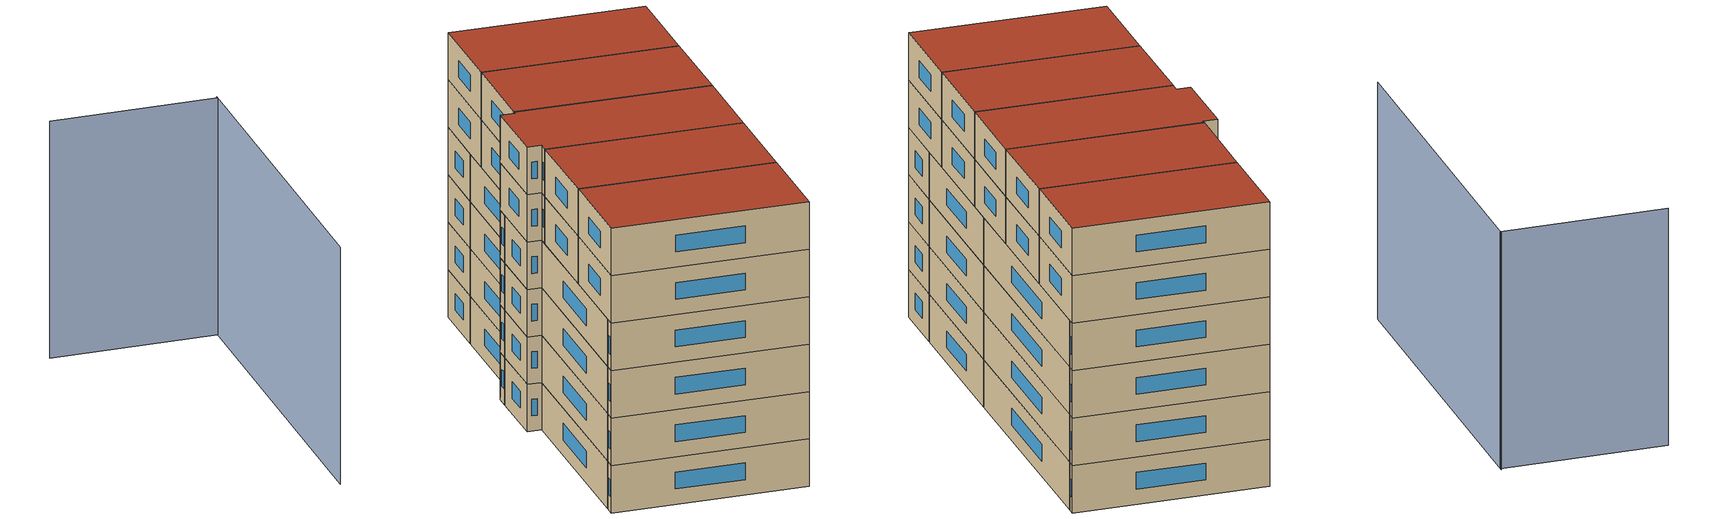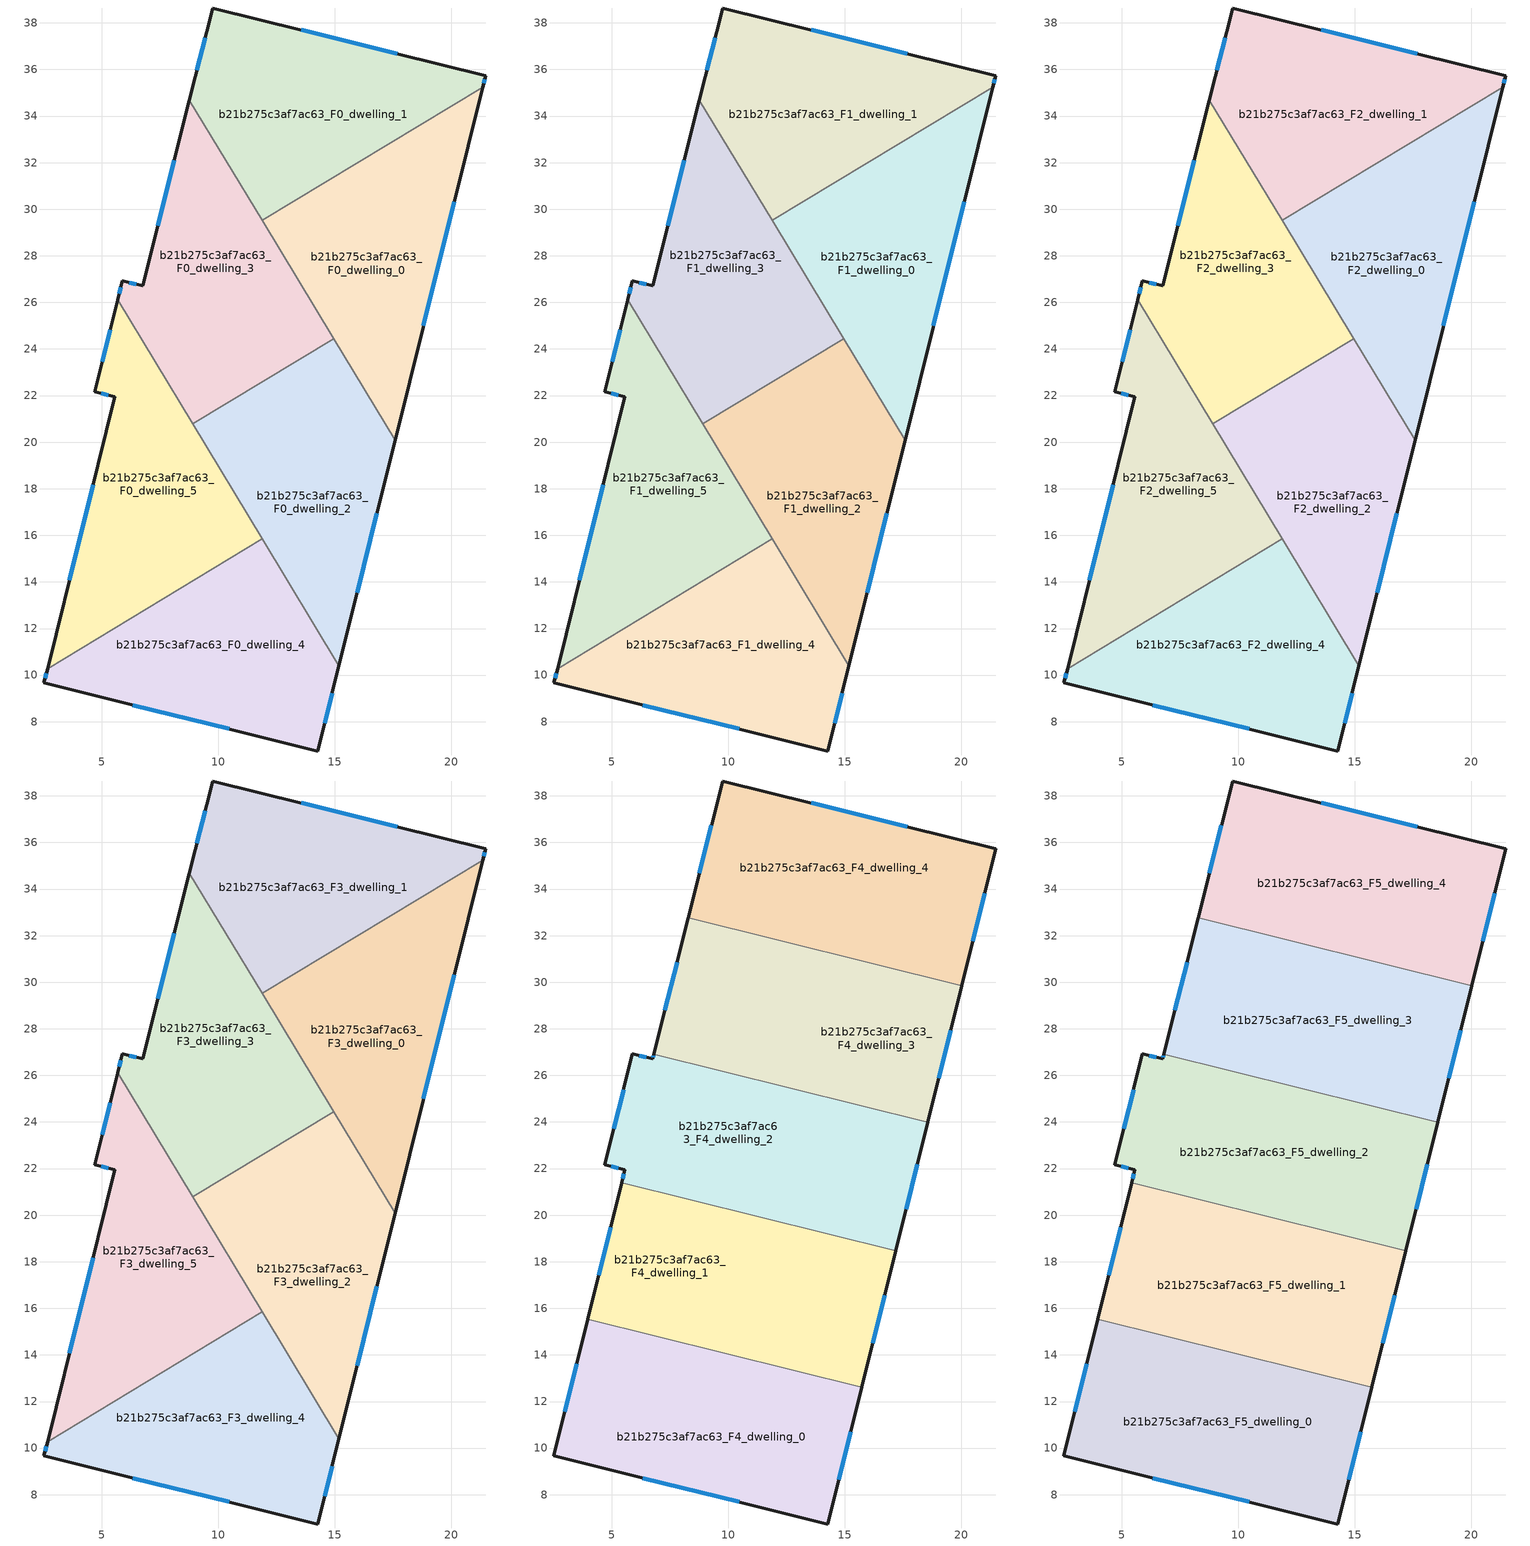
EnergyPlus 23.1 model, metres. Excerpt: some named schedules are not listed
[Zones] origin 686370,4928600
b21b275c3af7ac63_F0_dwelling_0
 floor ground (EU_floor_Construction): 21.35,35.25 17.59,20.09 11.88,29.52 z0
 wall outside (EU_wall_Construction): 17.59,20.09 21.35,35.25 z0:3
 wall to b21b275c3af7ac63_F0_dwelling_1 (EU_wall_Construction): 21.35,35.25 11.88,29.52 z0:3
 wall to b21b275c3af7ac63_F0_dwelling_3 (EU_wall_Construction): 11.88,29.52 14.95,24.45 z0:3
 wall to b21b275c3af7ac63_F0_dwelling_2 (EU_wall_Construction): 14.95,24.45 17.59,20.09 z0:3
 window (EU_Window_Construction): 18.81,25 20.13,30.33 z0.97:2.03
b21b275c3af7ac63_F0_dwelling_1
 floor ground (EU_floor_Construction): 21.47,35.73 21.35,35.25 11.88,29.52 8.76,34.69 9.75,38.64 z0
 wall outside (EU_wall_Construction): 21.35,35.25 21.47,35.73 9.75,38.64 8.76,34.69 z0:3
 wall to b21b275c3af7ac63_F0_dwelling_3 (EU_wall_Construction): 8.76,34.69 11.88,29.52 z0:3
 window (EU_Window_Construction): 9.43,37.36 9.08,35.97 / 17.67,36.67 13.55,37.7 / 21.39,35.4 21.44,35.57 z0.97:2.03
b21b275c3af7ac63_F0_dwelling_2
 floor ground (EU_floor_Construction): 14.95,24.45 17.59,20.09 15.18,10.39 8.9,20.79 z0
 wall outside (EU_wall_Construction): 15.18,10.39 17.59,20.09 z0:3
 wall to b21b275c3af7ac63_F0_dwelling_3 (EU_wall_Construction): 14.95,24.45 8.9,20.79 z0:3
 wall to b21b275c3af7ac63_F0_dwelling_4 (EU_wall_Construction): 11.88,15.85 15.18,10.39 z0:3
 wall to b21b275c3af7ac63_F0_dwelling_5 (EU_wall_Construction): 8.9,20.79 11.88,15.85 z0:3
 window (EU_Window_Construction): 15.96,13.54 16.81,16.94 z0.97:2.03
b21b275c3af7ac63_F0_dwelling_3
 floor ground (EU_floor_Construction): 8.76,34.69 14.95,24.45 8.9,20.79 5.68,26.11 5.88,26.92 6.75,26.71 z0
 wall outside (EU_wall_Construction): 8.76,34.69 6.75,26.71 5.88,26.92 5.68,26.11 z0:3
 wall to b21b275c3af7ac63_F0_dwelling_5 (EU_wall_Construction): 5.68,26.11 8.9,20.79 z0:3
 window (EU_Window_Construction): 5.82,26.66 5.75,26.37 / 6.47,26.78 6.17,26.85 / 8.11,32.1 7.4,29.3 z0.97:2.03
b21b275c3af7ac63_F0_dwelling_4
 floor ground (EU_floor_Construction): 11.88,15.85 15.18,10.39 14.27,6.74 2.51,9.66 2.67,10.28 z0
 wall outside (EU_wall_Construction): 2.67,10.28 2.51,9.66 14.27,6.74 15.18,10.39 z0:3
 wall to b21b275c3af7ac63_F0_dwelling_5 (EU_wall_Construction): 11.88,15.85 2.67,10.28 z0:3
 window (EU_Window_Construction): 14.57,7.93 14.89,9.21 / 6.33,8.71 10.46,7.69 / 2.62,10.08 2.56,9.86 z0.97:2.03
b21b275c3af7ac63_F0_dwelling_5
 floor ground (EU_floor_Construction): 5.68,26.11 11.88,15.85 2.67,10.28 5.56,21.95 4.7,22.17 z0
 wall outside (EU_wall_Construction): 5.68,26.11 4.7,22.17 5.56,21.95 2.67,10.28 z0:3
 window (EU_Window_Construction): 4.63,18.17 3.61,14.06 / 4.98,22.1 5.29,22.02 / 5.36,24.83 5.02,23.45 z0.97:2.03
b21b275c3af7ac63_F1_dwelling_0
 floor to b21b275c3af7ac63_F0_dwelling_0 (EU_floor_Construction): 21.35,35.25 17.59,20.09 11.88,29.52 z3
 wall outside (EU_wall_Construction): 17.59,20.09 21.35,35.25 z3:6
 wall to b21b275c3af7ac63_F1_dwelling_1 (EU_wall_Construction): 21.35,35.25 11.88,29.52 z3:6
 wall to b21b275c3af7ac63_F1_dwelling_3 (EU_wall_Construction): 11.88,29.52 14.95,24.45 z3:6
 wall to b21b275c3af7ac63_F1_dwelling_2 (EU_wall_Construction): 14.95,24.45 17.59,20.09 z3:6
 window (EU_Window_Construction): 18.81,25 20.13,30.33 z3.97:5.03
b21b275c3af7ac63_F1_dwelling_1
 floor to b21b275c3af7ac63_F0_dwelling_1 (EU_floor_Construction): 21.47,35.73 21.35,35.25 11.88,29.52 8.76,34.69 9.75,38.64 z3
 wall outside (EU_wall_Construction): 21.35,35.25 21.47,35.73 9.75,38.64 8.76,34.69 z3:6
 wall to b21b275c3af7ac63_F1_dwelling_3 (EU_wall_Construction): 8.76,34.69 11.88,29.52 z3:6
 window (EU_Window_Construction): 9.43,37.36 9.08,35.97 / 17.67,36.67 13.55,37.7 / 21.39,35.4 21.44,35.57 z3.97:5.03
b21b275c3af7ac63_F1_dwelling_2
 floor to b21b275c3af7ac63_F0_dwelling_2 (EU_floor_Construction): 14.95,24.45 17.59,20.09 15.18,10.39 8.9,20.79 z3
 wall outside (EU_wall_Construction): 15.18,10.39 17.59,20.09 z3:6
 wall to b21b275c3af7ac63_F1_dwelling_3 (EU_wall_Construction): 14.95,24.45 8.9,20.79 z3:6
 wall to b21b275c3af7ac63_F1_dwelling_4 (EU_wall_Construction): 11.88,15.85 15.18,10.39 z3:6
 wall to b21b275c3af7ac63_F1_dwelling_5 (EU_wall_Construction): 8.9,20.79 11.88,15.85 z3:6
 window (EU_Window_Construction): 15.96,13.54 16.81,16.94 z3.97:5.03
b21b275c3af7ac63_F1_dwelling_3
 floor to b21b275c3af7ac63_F0_dwelling_3 (EU_floor_Construction): 8.76,34.69 14.95,24.45 8.9,20.79 5.68,26.11 5.88,26.92 6.75,26.71 z3
 wall outside (EU_wall_Construction): 8.76,34.69 6.75,26.71 5.88,26.92 5.68,26.11 z3:6
 wall to b21b275c3af7ac63_F1_dwelling_5 (EU_wall_Construction): 5.68,26.11 8.9,20.79 z3:6
 window (EU_Window_Construction): 5.82,26.66 5.75,26.37 / 6.47,26.78 6.17,26.85 / 8.11,32.1 7.4,29.3 z3.97:5.03
b21b275c3af7ac63_F1_dwelling_4
 floor to b21b275c3af7ac63_F0_dwelling_4 (EU_floor_Construction): 11.88,15.85 15.18,10.39 14.27,6.74 2.51,9.66 2.67,10.28 z3
 wall outside (EU_wall_Construction): 2.67,10.28 2.51,9.66 14.27,6.74 15.18,10.39 z3:6
 wall to b21b275c3af7ac63_F1_dwelling_5 (EU_wall_Construction): 11.88,15.85 2.67,10.28 z3:6
 window (EU_Window_Construction): 14.57,7.93 14.89,9.21 / 6.33,8.71 10.46,7.69 / 2.62,10.08 2.56,9.86 z3.97:5.03
b21b275c3af7ac63_F1_dwelling_5
 floor to b21b275c3af7ac63_F0_dwelling_5 (EU_floor_Construction): 5.68,26.11 11.88,15.85 2.67,10.28 5.56,21.95 4.7,22.17 z3
 wall outside (EU_wall_Construction): 5.68,26.11 4.7,22.17 5.56,21.95 2.67,10.28 z3:6
 window (EU_Window_Construction): 4.63,18.17 3.61,14.06 / 4.98,22.1 5.29,22.02 / 5.36,24.83 5.02,23.45 z3.97:5.03
b21b275c3af7ac63_F2_dwelling_0
 floor to b21b275c3af7ac63_F1_dwelling_0 (EU_floor_Construction): 21.35,35.25 17.59,20.09 11.88,29.52 z6
 wall outside (EU_wall_Construction): 17.59,20.09 21.35,35.25 z6:9
 wall to b21b275c3af7ac63_F2_dwelling_1 (EU_wall_Construction): 21.35,35.25 11.88,29.52 z6:9
 wall to b21b275c3af7ac63_F2_dwelling_3 (EU_wall_Construction): 11.88,29.52 14.95,24.45 z6:9
 wall to b21b275c3af7ac63_F2_dwelling_2 (EU_wall_Construction): 14.95,24.45 17.59,20.09 z6:9
 window (EU_Window_Construction): 18.81,25 20.13,30.33 z6.97:8.03
b21b275c3af7ac63_F2_dwelling_1
 floor to b21b275c3af7ac63_F1_dwelling_1 (EU_floor_Construction): 21.47,35.73 21.35,35.25 11.88,29.52 8.76,34.69 9.75,38.64 z6
 wall outside (EU_wall_Construction): 21.35,35.25 21.47,35.73 9.75,38.64 8.76,34.69 z6:9
 wall to b21b275c3af7ac63_F2_dwelling_3 (EU_wall_Construction): 8.76,34.69 11.88,29.52 z6:9
 window (EU_Window_Construction): 9.43,37.36 9.08,35.97 / 17.67,36.67 13.55,37.7 / 21.39,35.4 21.44,35.57 z6.97:8.03
b21b275c3af7ac63_F2_dwelling_2
 floor to b21b275c3af7ac63_F1_dwelling_2 (EU_floor_Construction): 14.95,24.45 17.59,20.09 15.18,10.39 8.9,20.79 z6
 wall outside (EU_wall_Construction): 15.18,10.39 17.59,20.09 z6:9
 wall to b21b275c3af7ac63_F2_dwelling_3 (EU_wall_Construction): 14.95,24.45 8.9,20.79 z6:9
 wall to b21b275c3af7ac63_F2_dwelling_4 (EU_wall_Construction): 11.88,15.85 15.18,10.39 z6:9
 wall to b21b275c3af7ac63_F2_dwelling_5 (EU_wall_Construction): 8.9,20.79 11.88,15.85 z6:9
 window (EU_Window_Construction): 15.96,13.54 16.81,16.94 z6.97:8.03
b21b275c3af7ac63_F2_dwelling_3
 floor to b21b275c3af7ac63_F1_dwelling_3 (EU_floor_Construction): 8.76,34.69 14.95,24.45 8.9,20.79 5.68,26.11 5.88,26.92 6.75,26.71 z6
 wall outside (EU_wall_Construction): 8.76,34.69 6.75,26.71 5.88,26.92 5.68,26.11 z6:9
 wall to b21b275c3af7ac63_F2_dwelling_5 (EU_wall_Construction): 5.68,26.11 8.9,20.79 z6:9
 window (EU_Window_Construction): 5.82,26.66 5.75,26.37 / 6.47,26.78 6.17,26.85 / 8.11,32.1 7.4,29.3 z6.97:8.03
b21b275c3af7ac63_F2_dwelling_4
 floor to b21b275c3af7ac63_F1_dwelling_4 (EU_floor_Construction): 11.88,15.85 15.18,10.39 14.27,6.74 2.51,9.66 2.67,10.28 z6
 wall outside (EU_wall_Construction): 2.67,10.28 2.51,9.66 14.27,6.74 15.18,10.39 z6:9
 wall to b21b275c3af7ac63_F2_dwelling_5 (EU_wall_Construction): 11.88,15.85 2.67,10.28 z6:9
 window (EU_Window_Construction): 14.57,7.93 14.89,9.21 / 6.33,8.71 10.46,7.69 / 2.62,10.08 2.56,9.86 z6.97:8.03
b21b275c3af7ac63_F2_dwelling_5
 floor to b21b275c3af7ac63_F1_dwelling_5 (EU_floor_Construction): 5.68,26.11 11.88,15.85 2.67,10.28 5.56,21.95 4.7,22.17 z6
 wall outside (EU_wall_Construction): 5.68,26.11 4.7,22.17 5.56,21.95 2.67,10.28 z6:9
 window (EU_Window_Construction): 4.63,18.17 3.61,14.06 / 4.98,22.1 5.29,22.02 / 5.36,24.83 5.02,23.45 z6.97:8.03
b21b275c3af7ac63_F3_dwelling_0
 floor to b21b275c3af7ac63_F2_dwelling_0 (EU_floor_Construction): 21.35,35.25 17.59,20.09 11.88,29.52 z9
 wall outside (EU_wall_Construction): 17.59,20.09 21.35,35.25 z9:12
 wall to b21b275c3af7ac63_F3_dwelling_1 (EU_wall_Construction): 21.35,35.25 11.88,29.52 z9:12
 wall to b21b275c3af7ac63_F3_dwelling_3 (EU_wall_Construction): 11.88,29.52 14.95,24.45 z9:12
 wall to b21b275c3af7ac63_F3_dwelling_2 (EU_wall_Construction): 14.95,24.45 17.59,20.09 z9:12
 window (EU_Window_Construction): 18.81,25 20.13,30.33 z9.97:11.03
 ceiling adiabatic (EU_roof_Construction): 17.59,20.09 18.56,23.98 14.65,24.95 z12
b21b275c3af7ac63_F3_dwelling_1
 floor to b21b275c3af7ac63_F2_dwelling_1 (EU_floor_Construction): 21.47,35.73 21.35,35.25 11.88,29.52 8.76,34.69 9.75,38.64 z9
 wall outside (EU_wall_Construction): 21.35,35.25 21.47,35.73 9.75,38.64 8.76,34.69 z9:12
 wall to b21b275c3af7ac63_F3_dwelling_3 (EU_wall_Construction): 8.76,34.69 11.88,29.52 z9:12
 window (EU_Window_Construction): 9.43,37.36 9.08,35.97 / 17.67,36.67 13.55,37.7 / 21.39,35.4 21.44,35.57 z9.97:11.03
b21b275c3af7ac63_F3_dwelling_2
 floor to b21b275c3af7ac63_F2_dwelling_2 (EU_floor_Construction): 14.95,24.45 17.59,20.09 15.18,10.39 8.9,20.79 z9
 wall outside (EU_wall_Construction): 15.18,10.39 17.59,20.09 z9:12
 wall to b21b275c3af7ac63_F3_dwelling_3 (EU_wall_Construction): 14.95,24.45 8.9,20.79 z9:12
 wall to b21b275c3af7ac63_F3_dwelling_4 (EU_wall_Construction): 11.88,15.85 15.18,10.39 z9:12
 wall to b21b275c3af7ac63_F3_dwelling_5 (EU_wall_Construction): 8.9,20.79 11.88,15.85 z9:12
 window (EU_Window_Construction): 15.96,13.54 16.81,16.94 z9.97:11.03
b21b275c3af7ac63_F3_dwelling_3
 floor to b21b275c3af7ac63_F2_dwelling_3 (EU_floor_Construction): 8.76,34.69 14.95,24.45 8.9,20.79 5.68,26.11 5.88,26.92 6.75,26.71 z9
 wall outside (EU_wall_Construction): 8.76,34.69 6.75,26.71 5.88,26.92 5.68,26.11 z9:12
 wall to b21b275c3af7ac63_F3_dwelling_5 (EU_wall_Construction): 5.68,26.11 8.9,20.79 z9:12
 window (EU_Window_Construction): 5.82,26.66 5.75,26.37 / 6.47,26.78 6.17,26.85 / 8.11,32.1 7.4,29.3 z9.97:11.03
 ceiling adiabatic (EU_roof_Construction): 14.95,24.45 14.65,24.95 6.8,26.9 6.75,26.71 5.88,26.92 5.68,26.11 8.9,20.79 z12
b21b275c3af7ac63_F3_dwelling_4
 floor to b21b275c3af7ac63_F2_dwelling_4 (EU_floor_Construction): 11.88,15.85 15.18,10.39 14.27,6.74 2.51,9.66 2.67,10.28 z9
 wall outside (EU_wall_Construction): 2.67,10.28 2.51,9.66 14.27,6.74 15.18,10.39 z9:12
 wall to b21b275c3af7ac63_F3_dwelling_5 (EU_wall_Construction): 11.88,15.85 2.67,10.28 z9:12
 window (EU_Window_Construction): 14.57,7.93 14.89,9.21 / 6.33,8.71 10.46,7.69 / 2.62,10.08 2.56,9.86 z9.97:11.03
b21b275c3af7ac63_F3_dwelling_5
 floor to b21b275c3af7ac63_F2_dwelling_5 (EU_floor_Construction): 5.68,26.11 11.88,15.85 2.67,10.28 5.56,21.95 4.7,22.17 z9
 wall outside (EU_wall_Construction): 5.68,26.11 4.7,22.17 5.56,21.95 2.67,10.28 z9:12
 window (EU_Window_Construction): 4.63,18.17 3.61,14.06 / 4.98,22.1 5.29,22.02 / 5.36,24.83 5.02,23.45 z9.97:11.03
b21b275c3af7ac63_F4_dwelling_0
 floor to b21b275c3af7ac63_F3_dwelling_4 (EU_floor_Construction): 13.51,13.15 15.18,10.39 14.27,6.74 2.52,9.66 2.67,10.28 9.2,14.23 z12
 floor to b21b275c3af7ac63_F3_dwelling_5 (EU_floor_Construction): 9.2,14.23 2.67,10.28 3.97,15.53 z12
 floor to b21b275c3af7ac63_F3_dwelling_2 (EU_floor_Construction): 15.73,12.6 15.18,10.39 13.51,13.15 z12
 wall outside (EU_wall_Construction): 3.97,15.53 2.52,9.66 14.28,6.74 15.73,12.6 z12:15
 wall to b21b275c3af7ac63_F4_dwelling_1 (EU_wall_Construction): 15.73,12.6 3.97,15.53 z12:15
 window (EU_Window_Construction): 14.75,8.64 15.26,10.7 / 6.33,8.71 10.46,7.69 / 3.5,13.62 2.99,11.56 z12.97:14.03
b21b275c3af7ac63_F4_dwelling_1
 floor to b21b275c3af7ac63_F3_dwelling_5 (EU_floor_Construction): 9.09,20.48 11.88,15.85 9.2,14.23 3.97,15.53 5.43,21.39 z12
 floor to b21b275c3af7ac63_F3_dwelling_4 (EU_floor_Construction): 11.88,15.85 13.51,13.15 9.2,14.23 z12
 floor to b21b275c3af7ac63_F3_dwelling_2 (EU_floor_Construction): 17.19,18.47 15.73,12.6 13.51,13.15 9.09,20.48 z12
 wall outside (EU_wall_Construction): 15.73,12.6 17.19,18.47 / 5.43,21.39 3.97,15.53 z12:15
 wall to b21b275c3af7ac63_F4_dwelling_2 (EU_wall_Construction): 17.19,18.47 5.43,21.39 z12:15
 window (EU_Window_Construction): 16.2,14.5 16.72,16.57 / 4.95,19.49 4.44,17.43 z12.97:14.03
b21b275c3af7ac63_F4_dwelling_2
 floor to b21b275c3af7ac63_F3_dwelling_2 (EU_floor_Construction): 14.95,24.45 17.59,20.09 17.19,18.47 9.09,20.48 8.9,20.79 z12
 floor to b21b275c3af7ac63_F3_dwelling_5 (EU_floor_Construction): 5.68,26.11 9.09,20.48 5.43,21.39 5.56,21.95 4.7,22.17 z12
 floor adiabatic (EU_floor_Construction): 18.56,23.98 17.19,18.47 17.59,20.09 14.95,24.45 8.9,20.79 9.09,20.48 5.68,26.11 5.89,26.92 6.76,26.71 6.8,26.9 z12
 wall outside (EU_wall_Construction): 6.8,26.9 6.76,26.71 5.89,26.92 4.7,22.17 5.56,21.95 5.43,21.39 / 17.19,18.47 18.56,23.98 z12:15
 wall to b21b275c3af7ac63_F4_dwelling_3 (EU_wall_Construction): 18.56,23.98 6.8,26.9 z12:15
 window (EU_Window_Construction): 4.98,22.1 5.29,22.02 / 5.5,25.38 5.09,23.71 / 6.47,26.78 6.17,26.85 / 6.79,26.84 6.77,26.77 / 17.63,20.25 18.11,22.19 / 5.52,21.77 5.47,21.57 z12.97:14.03
b21b275c3af7ac63_F4_dwelling_3
 floor to b21b275c3af7ac63_F3_dwelling_0 (EU_floor_Construction): 20.01,29.85 18.56,23.98 14.65,24.95 11.88,29.52 14.64,31.19 z12
 floor to b21b275c3af7ac63_F3_dwelling_3 (EU_floor_Construction): 10.21,32.29 14.65,24.95 6.8,26.9 8.28,32.77 z12
 floor to b21b275c3af7ac63_F3_dwelling_1 (EU_floor_Construction): 14.64,31.19 11.88,29.52 10.21,32.29 z12
 wall outside (EU_wall_Construction): 18.56,23.98 20.02,29.85 / 8.28,32.77 6.8,26.9 z12:15
 wall to b21b275c3af7ac63_F4_dwelling_4 (EU_wall_Construction): 20.02,29.85 8.28,32.77 z12:15
 window (EU_Window_Construction): 19.03,25.88 19.54,27.95 / 7.8,30.86 7.28,28.8 z12.97:14.03
b21b275c3af7ac63_F4_dwelling_4
 floor to b21b275c3af7ac63_F3_dwelling_1 (EU_floor_Construction): 21.47,35.73 21.35,35.25 14.64,31.19 10.21,32.29 8.76,34.69 9.75,38.64 z12
 floor to b21b275c3af7ac63_F3_dwelling_0 (EU_floor_Construction): 21.35,35.25 20.01,29.85 14.64,31.19 z12
 floor to b21b275c3af7ac63_F3_dwelling_3 (EU_floor_Construction): 8.76,34.69 10.21,32.29 8.28,32.77 z12
 wall outside (EU_wall_Construction): 20.02,29.85 21.47,35.73 9.76,38.64 8.28,32.77 z12:15
 window (EU_Window_Construction): 17.68,36.67 13.55,37.7 / 20.49,31.76 21,33.82 / 9.28,36.74 8.76,34.67 z12.97:14.03
b21b275c3af7ac63_F5_dwelling_0
 floor to b21b275c3af7ac63_F4_dwelling_0 (EU_floor_Construction): 15.73,12.6 14.28,6.74 2.52,9.66 3.97,15.53 z15
 wall outside (EU_wall_Construction): 3.97,15.53 2.52,9.66 14.28,6.74 15.73,12.6 z15:18
 wall to b21b275c3af7ac63_F5_dwelling_1 (EU_wall_Construction): 15.73,12.6 3.97,15.53 z15:18
 window (EU_Window_Construction): 14.75,8.64 15.26,10.7 / 6.33,8.71 10.46,7.69 / 3.5,13.62 2.99,11.56 z15.97:17.03
 roof outside (EU_roof_Construction): 14.28,6.74 15.73,12.6 3.97,15.53 2.52,9.66 z18
b21b275c3af7ac63_F5_dwelling_1
 floor to b21b275c3af7ac63_F4_dwelling_1 (EU_floor_Construction): 17.19,18.47 15.73,12.6 3.97,15.53 5.43,21.39 z15
 wall outside (EU_wall_Construction): 15.73,12.6 17.19,18.47 / 5.43,21.39 3.97,15.53 z15:18
 wall to b21b275c3af7ac63_F5_dwelling_2 (EU_wall_Construction): 17.19,18.47 5.43,21.39 z15:18
 window (EU_Window_Construction): 16.2,14.5 16.72,16.57 / 4.95,19.49 4.44,17.43 z15.97:17.03
 roof outside (EU_roof_Construction): 15.73,12.6 17.19,18.47 5.43,21.39 3.97,15.53 z18
b21b275c3af7ac63_F5_dwelling_2
 floor to b21b275c3af7ac63_F4_dwelling_2 (EU_floor_Construction): 18.56,23.98 17.19,18.47 5.43,21.39 5.56,21.95 4.7,22.17 5.89,26.92 6.76,26.71 6.8,26.9 z15
 wall outside (EU_wall_Construction): 6.8,26.9 6.76,26.71 5.89,26.92 4.7,22.17 5.56,21.95 5.43,21.39 / 17.19,18.47 18.56,23.98 z15:18
 wall to b21b275c3af7ac63_F5_dwelling_3 (EU_wall_Construction): 18.56,23.98 6.8,26.9 z15:18
 window (EU_Window_Construction): 4.98,22.1 5.29,22.02 / 5.5,25.38 5.09,23.71 / 6.47,26.78 6.17,26.85 / 6.79,26.84 6.77,26.77 / 17.63,20.25 18.11,22.19 / 5.52,21.77 5.47,21.57 z15.97:17.03
 roof outside (EU_roof_Construction): 17.19,18.47 18.56,23.98 6.8,26.9 6.76,26.71 5.89,26.92 4.7,22.17 5.56,21.95 5.43,21.39 z18
b21b275c3af7ac63_F5_dwelling_3
 floor to b21b275c3af7ac63_F4_dwelling_3 (EU_floor_Construction): 20.02,29.85 18.56,23.98 6.8,26.9 8.28,32.77 z15
 wall outside (EU_wall_Construction): 18.56,23.98 20.02,29.85 / 8.28,32.77 6.8,26.9 z15:18
 wall to b21b275c3af7ac63_F5_dwelling_4 (EU_wall_Construction): 20.02,29.85 8.28,32.77 z15:18
 window (EU_Window_Construction): 19.03,25.88 19.54,27.95 / 7.8,30.86 7.28,28.8 z15.97:17.03
 roof outside (EU_roof_Construction): 18.56,23.98 20.02,29.85 8.28,32.77 6.8,26.9 z18
b21b275c3af7ac63_F5_dwelling_4
 floor to b21b275c3af7ac63_F4_dwelling_4 (EU_floor_Construction): 21.47,35.73 20.02,29.85 8.28,32.77 9.76,38.64 z15
 wall outside (EU_wall_Construction): 20.02,29.85 21.47,35.73 9.76,38.64 8.28,32.77 z15:18
 window (EU_Window_Construction): 17.68,36.67 13.55,37.7 / 20.49,31.76 21,33.82 / 9.28,36.74 8.76,34.67 z15.97:17.03
 roof outside (EU_roof_Construction): 20.02,29.85 21.47,35.73 9.76,38.64 8.28,32.77 z18
shading: -2.85,43.82 -8.5,21.59 / -2.9,43.63 -12.94,46.01 z0:15
[Building]
EU S2 Campaign: North Axis=0; Terrain=City; Solar Distribution=FullExterior
[Site:Location]
Bologna: Latitude=44.5; Longitude=11.25; Time Zone=1; Elevation=37
[SizingPeriod:WeatherFileDays]
AnnualSizingPeriod: Begin Month=1; Begin Day of Month=1; End Month=12; End Day of Month=31; Day of Week for Start Day=Monday; Use Weather File Daylight Saving Period=No; Use Weather File Rain and Snow Indicators=No
[MATERIAL]
EU_InternalMass_Material: Roughness=MediumRough; Thickness=0.1; Conductivity=1; Density=1800; Specific Heat=900; Thermal Absorptance=0.9; Solar Absorptance=0.7; Visible Absorptance=0.7
[MATERIAL:NOMASS] Roughness=MediumRough; Thermal Absorptance=0.9; Solar Absorptance=0.7; Visible Absorptance=0.7
Name | Thermal Resistance
EU_wall_NoMass | 0.779417
EU_roof_NoMass | 0.435466
EU_floor_NoMass | 0.588222
[WINDOWMATERIAL:SIMPLEGLAZINGSYSTEM]
EU_Window_SimpleGlazing: UFactor=5.16242; Solar Heat Gain Coefficient=0.85; Visible Transmittance=0.85
[CONSTRUCTION]
EU_wall_Construction: EU_wall_NoMass
EU_roof_Construction: EU_roof_NoMass
EU_floor_Construction: EU_floor_NoMass
EU_Window_Construction: EU_Window_SimpleGlazing
EU_InternalMass_Construction: EU_InternalMass_Material
[ZONE] Type=1; Multiplier=1; Ceiling Height=autocalculate; Floor Area=autocalculate; Part of Total Floor Area=Yes
Name | Volume
b21b275c3af7ac63_F0_dwelling_0; b21b275c3af7ac63_F1_dwelling_0; b21b275c3af7ac63_F2_dwelling_0; b21b275c3af7ac63_F3_dwelling_0 | 183.026
b21b275c3af7ac63_F4_dwelling_0; b21b275c3af7ac63_F5_dwelling_0 | 219.625
b21b275c3af7ac63_F0_dwelling_1; b21b275c3af7ac63_F1_dwelling_1; b21b275c3af7ac63_F2_dwelling_1; b21b275c3af7ac63_F3_dwelling_1; b21b275c3af7ac63_F0_dwelling_4; b21b275c3af7ac63_F1_dwelling_4; b21b275c3af7ac63_F2_dwelling_4; b21b275c3af7ac63_F3_dwelling_4 | 183.01
b21b275c3af7ac63_F4_dwelling_1; b21b275c3af7ac63_F5_dwelling_1 | 219.613
b21b275c3af7ac63_F0_dwelling_2; b21b275c3af7ac63_F1_dwelling_2; b21b275c3af7ac63_F2_dwelling_2; b21b275c3af7ac63_F3_dwelling_2 | 182.983
b21b275c3af7ac63_F4_dwelling_2; b21b275c3af7ac63_F5_dwelling_2 | 219.607
b21b275c3af7ac63_F0_dwelling_3; b21b275c3af7ac63_F1_dwelling_3; b21b275c3af7ac63_F2_dwelling_3; b21b275c3af7ac63_F3_dwelling_3 | 182.993
b21b275c3af7ac63_F4_dwelling_3; b21b275c3af7ac63_F5_dwelling_3 | 219.65
b21b275c3af7ac63_F4_dwelling_4; b21b275c3af7ac63_F5_dwelling_4 | 219.586
b21b275c3af7ac63_F0_dwelling_5; b21b275c3af7ac63_F1_dwelling_5; b21b275c3af7ac63_F2_dwelling_5; b21b275c3af7ac63_F3_dwelling_5 | 183.006
[INTERNALMASS] Construction=EU_InternalMass_Construction
Name | Zone or ZoneList | Surface Area
b21b275c3af7ac63_F0_dwelling_0_EU_InternalMass | b21b275c3af7ac63_F0_dwelling_0 | 61.009
b21b275c3af7ac63_F0_dwelling_1_EU_InternalMass | b21b275c3af7ac63_F0_dwelling_1 | 61.0034
b21b275c3af7ac63_F0_dwelling_2_EU_InternalMass | b21b275c3af7ac63_F0_dwelling_2 | 60.9946
b21b275c3af7ac63_F0_dwelling_3_EU_InternalMass | b21b275c3af7ac63_F0_dwelling_3 | 60.9969
b21b275c3af7ac63_F0_dwelling_4_EU_InternalMass | b21b275c3af7ac63_F0_dwelling_4 | 61.0034
b21b275c3af7ac63_F0_dwelling_5_EU_InternalMass | b21b275c3af7ac63_F0_dwelling_5 | 61.0022
b21b275c3af7ac63_F1_dwelling_0_EU_InternalMass | b21b275c3af7ac63_F1_dwelling_0 | 61.009
b21b275c3af7ac63_F1_dwelling_1_EU_InternalMass | b21b275c3af7ac63_F1_dwelling_1 | 61.0034
b21b275c3af7ac63_F1_dwelling_2_EU_InternalMass | b21b275c3af7ac63_F1_dwelling_2 | 60.9946
b21b275c3af7ac63_F1_dwelling_3_EU_InternalMass | b21b275c3af7ac63_F1_dwelling_3 | 60.9969
b21b275c3af7ac63_F1_dwelling_4_EU_InternalMass | b21b275c3af7ac63_F1_dwelling_4 | 61.0034
b21b275c3af7ac63_F1_dwelling_5_EU_InternalMass | b21b275c3af7ac63_F1_dwelling_5 | 61.0022
b21b275c3af7ac63_F2_dwelling_0_EU_InternalMass | b21b275c3af7ac63_F2_dwelling_0 | 61.009
b21b275c3af7ac63_F2_dwelling_1_EU_InternalMass | b21b275c3af7ac63_F2_dwelling_1 | 61.0034
b21b275c3af7ac63_F2_dwelling_2_EU_InternalMass | b21b275c3af7ac63_F2_dwelling_2 | 60.9946
b21b275c3af7ac63_F2_dwelling_3_EU_InternalMass | b21b275c3af7ac63_F2_dwelling_3 | 60.9969
b21b275c3af7ac63_F2_dwelling_4_EU_InternalMass | b21b275c3af7ac63_F2_dwelling_4 | 61.0034
b21b275c3af7ac63_F2_dwelling_5_EU_InternalMass | b21b275c3af7ac63_F2_dwelling_5 | 61.0022
b21b275c3af7ac63_F3_dwelling_0_EU_InternalMass | b21b275c3af7ac63_F3_dwelling_0 | 61.009
b21b275c3af7ac63_F3_dwelling_1_EU_InternalMass | b21b275c3af7ac63_F3_dwelling_1 | 61.0034
b21b275c3af7ac63_F3_dwelling_2_EU_InternalMass | b21b275c3af7ac63_F3_dwelling_2 | 60.9946
b21b275c3af7ac63_F3_dwelling_3_EU_InternalMass | b21b275c3af7ac63_F3_dwelling_3 | 60.9969
b21b275c3af7ac63_F3_dwelling_4_EU_InternalMass | b21b275c3af7ac63_F3_dwelling_4 | 61.0034
b21b275c3af7ac63_F3_dwelling_5_EU_InternalMass | b21b275c3af7ac63_F3_dwelling_5 | 61.0022
b21b275c3af7ac63_F4_dwelling_0_EU_InternalMass | b21b275c3af7ac63_F4_dwelling_0 | 73.2085
b21b275c3af7ac63_F4_dwelling_1_EU_InternalMass | b21b275c3af7ac63_F4_dwelling_1 | 73.204
b21b275c3af7ac63_F4_dwelling_2_EU_InternalMass | b21b275c3af7ac63_F4_dwelling_2 | 73.1997
b21b275c3af7ac63_F4_dwelling_3_EU_InternalMass | b21b275c3af7ac63_F4_dwelling_3 | 73.2165
b21b275c3af7ac63_F4_dwelling_4_EU_InternalMass | b21b275c3af7ac63_F4_dwelling_4 | 73.1995
b21b275c3af7ac63_F5_dwelling_0_EU_InternalMass | b21b275c3af7ac63_F5_dwelling_0 | 73.2085
b21b275c3af7ac63_F5_dwelling_1_EU_InternalMass | b21b275c3af7ac63_F5_dwelling_1 | 73.204
b21b275c3af7ac63_F5_dwelling_2_EU_InternalMass | b21b275c3af7ac63_F5_dwelling_2 | 73.1997
b21b275c3af7ac63_F5_dwelling_3_EU_InternalMass | b21b275c3af7ac63_F5_dwelling_3 | 73.2165
b21b275c3af7ac63_F5_dwelling_4_EU_InternalMass | b21b275c3af7ac63_F5_dwelling_4 | 73.1995
[OTHEREQUIPMENT] Fuel Type=Electricity; Design Level Calculation Method=Watts/Area; Power per Zone Floor Area=1; Fraction Latent=0; Fraction Radiant=0; Fraction Lost=0; Carbon Dioxide Generation Rate=0; EndUse Subcategory=EU_Step8_InternalGains
Name | Zone or ZoneList or Space or SpaceList | Schedule
EU_Step8_InternalGain_b21b275c3af7ac63_F0_dwelling_0_f000 | b21b275c3af7ac63_F0_dwelling_0 | EU_Step8_GainSchedule_b21b275c3af7ac63_F0_dwelling_0_f000
EU_Step8_InternalGain_b21b275c3af7ac63_F0_dwelling_1_f000 | b21b275c3af7ac63_F0_dwelling_1 | EU_Step8_GainSchedule_b21b275c3af7ac63_F0_dwelling_1_f000
EU_Step8_InternalGain_b21b275c3af7ac63_F0_dwelling_2_f000 | b21b275c3af7ac63_F0_dwelling_2 | EU_Step8_GainSchedule_b21b275c3af7ac63_F0_dwelling_2_f000
EU_Step8_InternalGain_b21b275c3af7ac63_F0_dwelling_3_f000 | b21b275c3af7ac63_F0_dwelling_3 | EU_Step8_GainSchedule_b21b275c3af7ac63_F0_dwelling_3_f000
EU_Step8_InternalGain_b21b275c3af7ac63_F0_dwelling_4_f000 | b21b275c3af7ac63_F0_dwelling_4 | EU_Step8_GainSchedule_b21b275c3af7ac63_F0_dwelling_4_f000
EU_Step8_InternalGain_b21b275c3af7ac63_F0_dwelling_5_f000 | b21b275c3af7ac63_F0_dwelling_5 | EU_Step8_GainSchedule_b21b275c3af7ac63_F0_dwelling_5_f000
EU_Step8_InternalGain_b21b275c3af7ac63_F1_dwelling_0_f000 | b21b275c3af7ac63_F1_dwelling_0 | EU_Step8_GainSchedule_b21b275c3af7ac63_F1_dwelling_0_f000
EU_Step8_InternalGain_b21b275c3af7ac63_F1_dwelling_1_f000 | b21b275c3af7ac63_F1_dwelling_1 | EU_Step8_GainSchedule_b21b275c3af7ac63_F1_dwelling_1_f000
EU_Step8_InternalGain_b21b275c3af7ac63_F1_dwelling_2_f000 | b21b275c3af7ac63_F1_dwelling_2 | EU_Step8_GainSchedule_b21b275c3af7ac63_F1_dwelling_2_f000
EU_Step8_InternalGain_b21b275c3af7ac63_F1_dwelling_3_f000 | b21b275c3af7ac63_F1_dwelling_3 | EU_Step8_GainSchedule_b21b275c3af7ac63_F1_dwelling_3_f000
EU_Step8_InternalGain_b21b275c3af7ac63_F1_dwelling_4_f000 | b21b275c3af7ac63_F1_dwelling_4 | EU_Step8_GainSchedule_b21b275c3af7ac63_F1_dwelling_4_f000
EU_Step8_InternalGain_b21b275c3af7ac63_F1_dwelling_5_f000 | b21b275c3af7ac63_F1_dwelling_5 | EU_Step8_GainSchedule_b21b275c3af7ac63_F1_dwelling_5_f000
EU_Step8_InternalGain_b21b275c3af7ac63_F2_dwelling_0_f000 | b21b275c3af7ac63_F2_dwelling_0 | EU_Step8_GainSchedule_b21b275c3af7ac63_F2_dwelling_0_f000
EU_Step8_InternalGain_b21b275c3af7ac63_F2_dwelling_1_f000 | b21b275c3af7ac63_F2_dwelling_1 | EU_Step8_GainSchedule_b21b275c3af7ac63_F2_dwelling_1_f000
EU_Step8_InternalGain_b21b275c3af7ac63_F2_dwelling_2_f000 | b21b275c3af7ac63_F2_dwelling_2 | EU_Step8_GainSchedule_b21b275c3af7ac63_F2_dwelling_2_f000
EU_Step8_InternalGain_b21b275c3af7ac63_F2_dwelling_3_f000 | b21b275c3af7ac63_F2_dwelling_3 | EU_Step8_GainSchedule_b21b275c3af7ac63_F2_dwelling_3_f000
EU_Step8_InternalGain_b21b275c3af7ac63_F2_dwelling_4_f000 | b21b275c3af7ac63_F2_dwelling_4 | EU_Step8_GainSchedule_b21b275c3af7ac63_F2_dwelling_4_f000
EU_Step8_InternalGain_b21b275c3af7ac63_F2_dwelling_5_f000 | b21b275c3af7ac63_F2_dwelling_5 | EU_Step8_GainSchedule_b21b275c3af7ac63_F2_dwelling_5_f000
EU_Step8_InternalGain_b21b275c3af7ac63_F3_dwelling_0_f000 | b21b275c3af7ac63_F3_dwelling_0 | EU_Step8_GainSchedule_b21b275c3af7ac63_F3_dwelling_0_f000
EU_Step8_InternalGain_b21b275c3af7ac63_F3_dwelling_1_f000 | b21b275c3af7ac63_F3_dwelling_1 | EU_Step8_GainSchedule_b21b275c3af7ac63_F3_dwelling_1_f000
EU_Step8_InternalGain_b21b275c3af7ac63_F3_dwelling_2_f000 | b21b275c3af7ac63_F3_dwelling_2 | EU_Step8_GainSchedule_b21b275c3af7ac63_F3_dwelling_2_f000
EU_Step8_InternalGain_b21b275c3af7ac63_F3_dwelling_3_f000 | b21b275c3af7ac63_F3_dwelling_3 | EU_Step8_GainSchedule_b21b275c3af7ac63_F3_dwelling_3_f000
EU_Step8_InternalGain_b21b275c3af7ac63_F3_dwelling_4_f000 | b21b275c3af7ac63_F3_dwelling_4 | EU_Step8_GainSchedule_b21b275c3af7ac63_F3_dwelling_4_f000
EU_Step8_InternalGain_b21b275c3af7ac63_F3_dwelling_5_f000 | b21b275c3af7ac63_F3_dwelling_5 | EU_Step8_GainSchedule_b21b275c3af7ac63_F3_dwelling_5_f000
EU_Step8_InternalGain_b21b275c3af7ac63_F4_dwelling_0_f000 | b21b275c3af7ac63_F4_dwelling_0 | EU_Step8_GainSchedule_b21b275c3af7ac63_F4_dwelling_0_f000
EU_Step8_InternalGain_b21b275c3af7ac63_F4_dwelling_1_f000 | b21b275c3af7ac63_F4_dwelling_1 | EU_Step8_GainSchedule_b21b275c3af7ac63_F4_dwelling_1_f000
EU_Step8_InternalGain_b21b275c3af7ac63_F4_dwelling_2_f000 | b21b275c3af7ac63_F4_dwelling_2 | EU_Step8_GainSchedule_b21b275c3af7ac63_F4_dwelling_2_f000
EU_Step8_InternalGain_b21b275c3af7ac63_F4_dwelling_3_f000 | b21b275c3af7ac63_F4_dwelling_3 | EU_Step8_GainSchedule_b21b275c3af7ac63_F4_dwelling_3_f000
EU_Step8_InternalGain_b21b275c3af7ac63_F4_dwelling_4_f000 | b21b275c3af7ac63_F4_dwelling_4 | EU_Step8_GainSchedule_b21b275c3af7ac63_F4_dwelling_4_f000
EU_Step8_InternalGain_b21b275c3af7ac63_F5_dwelling_0_f000 | b21b275c3af7ac63_F5_dwelling_0 | EU_Step8_GainSchedule_b21b275c3af7ac63_F5_dwelling_0_f000
EU_Step8_InternalGain_b21b275c3af7ac63_F5_dwelling_1_f000 | b21b275c3af7ac63_F5_dwelling_1 | EU_Step8_GainSchedule_b21b275c3af7ac63_F5_dwelling_1_f000
EU_Step8_InternalGain_b21b275c3af7ac63_F5_dwelling_2_f000 | b21b275c3af7ac63_F5_dwelling_2 | EU_Step8_GainSchedule_b21b275c3af7ac63_F5_dwelling_2_f000
EU_Step8_InternalGain_b21b275c3af7ac63_F5_dwelling_3_f000 | b21b275c3af7ac63_F5_dwelling_3 | EU_Step8_GainSchedule_b21b275c3af7ac63_F5_dwelling_3_f000
EU_Step8_InternalGain_b21b275c3af7ac63_F5_dwelling_4_f000 | b21b275c3af7ac63_F5_dwelling_4 | EU_Step8_GainSchedule_b21b275c3af7ac63_F5_dwelling_4_f000
[ZONEVENTILATION:DESIGNFLOWRATE] Schedule=EU_AlwaysOn; Design Flow Rate Calculation Method=AirChanges/Hour; Air Changes per Hour=0.712058; Ventilation Type=Natural; Fan Pressure Rise=0; Fan Total Efficiency=1; Constant Term Coefficient=1; Temperature Term Coefficient=0; Velocity Term Coefficient=0; Velocity Squared Term Coefficient=0; Minimum Indoor Temperature=-100; Maximum Indoor Temperature=100; Delta Temperature=-100; Minimum Outdoor Temperature=-100; Maximum Outdoor Temperature=100; Maximum Wind Speed=40
Name | Zone or ZoneList or Space or SpaceList
EU_ConstantAir_b21b275c3af7ac63_F0_dwelling_0 | b21b275c3af7ac63_F0_dwelling_0
EU_ConstantAir_b21b275c3af7ac63_F0_dwelling_1 | b21b275c3af7ac63_F0_dwelling_1
EU_ConstantAir_b21b275c3af7ac63_F0_dwelling_2 | b21b275c3af7ac63_F0_dwelling_2
EU_ConstantAir_b21b275c3af7ac63_F0_dwelling_3 | b21b275c3af7ac63_F0_dwelling_3
EU_ConstantAir_b21b275c3af7ac63_F0_dwelling_4 | b21b275c3af7ac63_F0_dwelling_4
EU_ConstantAir_b21b275c3af7ac63_F0_dwelling_5 | b21b275c3af7ac63_F0_dwelling_5
EU_ConstantAir_b21b275c3af7ac63_F1_dwelling_0 | b21b275c3af7ac63_F1_dwelling_0
EU_ConstantAir_b21b275c3af7ac63_F1_dwelling_1 | b21b275c3af7ac63_F1_dwelling_1
EU_ConstantAir_b21b275c3af7ac63_F1_dwelling_2 | b21b275c3af7ac63_F1_dwelling_2
EU_ConstantAir_b21b275c3af7ac63_F1_dwelling_3 | b21b275c3af7ac63_F1_dwelling_3
EU_ConstantAir_b21b275c3af7ac63_F1_dwelling_4 | b21b275c3af7ac63_F1_dwelling_4
EU_ConstantAir_b21b275c3af7ac63_F1_dwelling_5 | b21b275c3af7ac63_F1_dwelling_5
EU_ConstantAir_b21b275c3af7ac63_F2_dwelling_0 | b21b275c3af7ac63_F2_dwelling_0
EU_ConstantAir_b21b275c3af7ac63_F2_dwelling_1 | b21b275c3af7ac63_F2_dwelling_1
EU_ConstantAir_b21b275c3af7ac63_F2_dwelling_2 | b21b275c3af7ac63_F2_dwelling_2
EU_ConstantAir_b21b275c3af7ac63_F2_dwelling_3 | b21b275c3af7ac63_F2_dwelling_3
EU_ConstantAir_b21b275c3af7ac63_F2_dwelling_4 | b21b275c3af7ac63_F2_dwelling_4
EU_ConstantAir_b21b275c3af7ac63_F2_dwelling_5 | b21b275c3af7ac63_F2_dwelling_5
EU_ConstantAir_b21b275c3af7ac63_F3_dwelling_0 | b21b275c3af7ac63_F3_dwelling_0
EU_ConstantAir_b21b275c3af7ac63_F3_dwelling_1 | b21b275c3af7ac63_F3_dwelling_1
EU_ConstantAir_b21b275c3af7ac63_F3_dwelling_2 | b21b275c3af7ac63_F3_dwelling_2
EU_ConstantAir_b21b275c3af7ac63_F3_dwelling_3 | b21b275c3af7ac63_F3_dwelling_3
EU_ConstantAir_b21b275c3af7ac63_F3_dwelling_4 | b21b275c3af7ac63_F3_dwelling_4
EU_ConstantAir_b21b275c3af7ac63_F3_dwelling_5 | b21b275c3af7ac63_F3_dwelling_5
EU_ConstantAir_b21b275c3af7ac63_F4_dwelling_0 | b21b275c3af7ac63_F4_dwelling_0
EU_ConstantAir_b21b275c3af7ac63_F4_dwelling_1 | b21b275c3af7ac63_F4_dwelling_1
EU_ConstantAir_b21b275c3af7ac63_F4_dwelling_2 | b21b275c3af7ac63_F4_dwelling_2
EU_ConstantAir_b21b275c3af7ac63_F4_dwelling_3 | b21b275c3af7ac63_F4_dwelling_3
EU_ConstantAir_b21b275c3af7ac63_F4_dwelling_4 | b21b275c3af7ac63_F4_dwelling_4
EU_ConstantAir_b21b275c3af7ac63_F5_dwelling_0 | b21b275c3af7ac63_F5_dwelling_0
EU_ConstantAir_b21b275c3af7ac63_F5_dwelling_1 | b21b275c3af7ac63_F5_dwelling_1
EU_ConstantAir_b21b275c3af7ac63_F5_dwelling_2 | b21b275c3af7ac63_F5_dwelling_2
EU_ConstantAir_b21b275c3af7ac63_F5_dwelling_3 | b21b275c3af7ac63_F5_dwelling_3
EU_ConstantAir_b21b275c3af7ac63_F5_dwelling_4 | b21b275c3af7ac63_F5_dwelling_4
[HVACTEMPLATE:ZONE:IDEALLOADSAIRSYSTEM] System Availability Schedule=EU_AlwaysOn; Maximum Heating Supply Air Temperature=50; Minimum Cooling Supply Air Temperature=13; Maximum Heating Supply Air Humidity Ratio=0.0156; Minimum Cooling Supply Air Humidity Ratio=0.0077; Heating Limit=NoLimit; Cooling Limit=NoLimit; Heating Availability Schedule=EU_AlwaysOn; Cooling Availability Schedule=EU_CoolingOff; Dehumidification Control Type=ConstantSensibleHeatRatio; Cooling Sensible Heat Ratio=0.7; Dehumidification Setpoint=60; Humidification Control Type=None; Humidification Setpoint=30; Outdoor Air Method=None; Outdoor Air Flow Rate per Person=0.00944; Outdoor Air Flow Rate per Zone Floor Area=0; Outdoor Air Flow Rate per Zone=0; Demand Controlled Ventilation Type=None; Outdoor Air Economizer Type=NoEconomizer; Heat Recovery Type=None; Sensible Heat Recovery Effectiveness=0.7; Latent Heat Recovery Effectiveness=0.65
Name | Template Thermostat
b21b275c3af7ac63_F0_dwelling_0 | EU_HeatOnly_b21b275c3af7ac63_F0_dwelling_0
b21b275c3af7ac63_F0_dwelling_1 | EU_HeatOnly_b21b275c3af7ac63_F0_dwelling_1
b21b275c3af7ac63_F0_dwelling_2 | EU_HeatOnly_b21b275c3af7ac63_F0_dwelling_2
b21b275c3af7ac63_F0_dwelling_3 | EU_HeatOnly_b21b275c3af7ac63_F0_dwelling_3
b21b275c3af7ac63_F0_dwelling_4 | EU_HeatOnly_b21b275c3af7ac63_F0_dwelling_4
b21b275c3af7ac63_F0_dwelling_5 | EU_HeatOnly_b21b275c3af7ac63_F0_dwelling_5
b21b275c3af7ac63_F1_dwelling_0 | EU_HeatOnly_b21b275c3af7ac63_F1_dwelling_0
b21b275c3af7ac63_F1_dwelling_1 | EU_HeatOnly_b21b275c3af7ac63_F1_dwelling_1
b21b275c3af7ac63_F1_dwelling_2 | EU_HeatOnly_b21b275c3af7ac63_F1_dwelling_2
b21b275c3af7ac63_F1_dwelling_3 | EU_HeatOnly_b21b275c3af7ac63_F1_dwelling_3
b21b275c3af7ac63_F1_dwelling_4 | EU_HeatOnly_b21b275c3af7ac63_F1_dwelling_4
b21b275c3af7ac63_F1_dwelling_5 | EU_HeatOnly_b21b275c3af7ac63_F1_dwelling_5
b21b275c3af7ac63_F2_dwelling_0 | EU_HeatOnly_b21b275c3af7ac63_F2_dwelling_0
b21b275c3af7ac63_F2_dwelling_1 | EU_HeatOnly_b21b275c3af7ac63_F2_dwelling_1
b21b275c3af7ac63_F2_dwelling_2 | EU_HeatOnly_b21b275c3af7ac63_F2_dwelling_2
b21b275c3af7ac63_F2_dwelling_3 | EU_HeatOnly_b21b275c3af7ac63_F2_dwelling_3
b21b275c3af7ac63_F2_dwelling_4 | EU_HeatOnly_b21b275c3af7ac63_F2_dwelling_4
b21b275c3af7ac63_F2_dwelling_5 | EU_HeatOnly_b21b275c3af7ac63_F2_dwelling_5
b21b275c3af7ac63_F3_dwelling_0 | EU_HeatOnly_b21b275c3af7ac63_F3_dwelling_0
b21b275c3af7ac63_F3_dwelling_1 | EU_HeatOnly_b21b275c3af7ac63_F3_dwelling_1
b21b275c3af7ac63_F3_dwelling_2 | EU_HeatOnly_b21b275c3af7ac63_F3_dwelling_2
b21b275c3af7ac63_F3_dwelling_3 | EU_HeatOnly_b21b275c3af7ac63_F3_dwelling_3
b21b275c3af7ac63_F3_dwelling_4 | EU_HeatOnly_b21b275c3af7ac63_F3_dwelling_4
b21b275c3af7ac63_F3_dwelling_5 | EU_HeatOnly_b21b275c3af7ac63_F3_dwelling_5
b21b275c3af7ac63_F4_dwelling_0 | EU_HeatOnly_b21b275c3af7ac63_F4_dwelling_0
b21b275c3af7ac63_F4_dwelling_1 | EU_HeatOnly_b21b275c3af7ac63_F4_dwelling_1
b21b275c3af7ac63_F4_dwelling_2 | EU_HeatOnly_b21b275c3af7ac63_F4_dwelling_2
b21b275c3af7ac63_F4_dwelling_3 | EU_HeatOnly_b21b275c3af7ac63_F4_dwelling_3
b21b275c3af7ac63_F4_dwelling_4 | EU_HeatOnly_b21b275c3af7ac63_F4_dwelling_4
b21b275c3af7ac63_F5_dwelling_0 | EU_HeatOnly_b21b275c3af7ac63_F5_dwelling_0
b21b275c3af7ac63_F5_dwelling_1 | EU_HeatOnly_b21b275c3af7ac63_F5_dwelling_1
b21b275c3af7ac63_F5_dwelling_2 | EU_HeatOnly_b21b275c3af7ac63_F5_dwelling_2
b21b275c3af7ac63_F5_dwelling_3 | EU_HeatOnly_b21b275c3af7ac63_F5_dwelling_3
b21b275c3af7ac63_F5_dwelling_4 | EU_HeatOnly_b21b275c3af7ac63_F5_dwelling_4
[SIZING:ZONE] Zone Cooling Design Supply Air Temperature Input Method=SupplyAirTemperature; Zone Cooling Design Supply Air Temperature=13; Zone Heating Design Supply Air Temperature Input Method=SupplyAirTemperature; Zone Heating Design Supply Air Temperature=50; Zone Cooling Design Supply Air Humidity Ratio=0.008; Zone Heating Design Supply Air Humidity Ratio=0.008; Cooling Design Air Flow Method=DesignDay; Cooling Design Air Flow Rate=0; Cooling Minimum Air Flow per Zone Floor Area=0.000762; Cooling Minimum Air Flow=0; Cooling Minimum Air Flow Fraction=0.2; Heating Design Air Flow Method=DesignDay; Heating Design Air Flow Rate=0; Heating Maximum Air Flow per Zone Floor Area=0.002032; Heating Maximum Air Flow=0.141576; Heating Maximum Air Flow Fraction=0.3; Account for Dedicated Outdoor Air System=No; Dedicated Outdoor Air System Control Strategy=NeutralSupplyAir; Dedicated Outdoor Air Low Setpoint Temperature for Design=autosize; Dedicated Outdoor Air High Setpoint Temperature for Design=autosize; Zone Load Sizing Method=Sensible Load Only No Latent Load; Zone Latent Cooling Design Supply Air Humidity Ratio Input Method=HumidityRatioDifference; Zone Cooling Design Supply Air Humidity Ratio Difference=0.005; Zone Latent Heating Design Supply Air Humidity Ratio Input Method=HumidityRatioDifference; Zone Humidification Design Supply Air Humidity Ratio Difference=0.005
b21b275c3af7ac63_F0_dwelling_0; b21b275c3af7ac63_F0_dwelling_1; b21b275c3af7ac63_F0_dwelling_2; b21b275c3af7ac63_F0_dwelling_3; b21b275c3af7ac63_F0_dwelling_4; b21b275c3af7ac63_F0_dwelling_5; b21b275c3af7ac63_F1_dwelling_0; b21b275c3af7ac63_F1_dwelling_1; b21b275c3af7ac63_F1_dwelling_2; b21b275c3af7ac63_F1_dwelling_3; b21b275c3af7ac63_F1_dwelling_4; b21b275c3af7ac63_F1_dwelling_5; b21b275c3af7ac63_F2_dwelling_0; b21b275c3af7ac63_F2_dwelling_1; b21b275c3af7ac63_F2_dwelling_2; b21b275c3af7ac63_F2_dwelling_3; b21b275c3af7ac63_F2_dwelling_4; b21b275c3af7ac63_F2_dwelling_5; b21b275c3af7ac63_F3_dwelling_0; b21b275c3af7ac63_F3_dwelling_1; b21b275c3af7ac63_F3_dwelling_2; b21b275c3af7ac63_F3_dwelling_3; b21b275c3af7ac63_F3_dwelling_4; b21b275c3af7ac63_F3_dwelling_5; b21b275c3af7ac63_F4_dwelling_0; b21b275c3af7ac63_F4_dwelling_1; b21b275c3af7ac63_F4_dwelling_2; b21b275c3af7ac63_F4_dwelling_3; b21b275c3af7ac63_F4_dwelling_4; b21b275c3af7ac63_F5_dwelling_0; b21b275c3af7ac63_F5_dwelling_1; b21b275c3af7ac63_F5_dwelling_2; b21b275c3af7ac63_F5_dwelling_3; b21b275c3af7ac63_F5_dwelling_4
[SCHEDULE:FILE] Column Number=1; Rows to Skip at Top=0; Number of Hours of Data=8760; Column Separator=Comma; Interpolate to Timestep=No; Minutes per Item=60; Adjust Schedule for Daylight Savings=Yes
Name | File
EU_Step8_GainSchedule_b21b275c3af7ac63_F0_dwelling_0_f000 | ../../schedules/b21b275c3af7ac63/b21b275c3af7ac63_F0_dwelling_0_f000_gain.csv
EU_Step8_GainSchedule_b21b275c3af7ac63_F0_dwelling_1_f000 | ../../schedules/b21b275c3af7ac63/b21b275c3af7ac63_F0_dwelling_1_f000_gain.csv
EU_Step8_GainSchedule_b21b275c3af7ac63_F0_dwelling_2_f000 | ../../schedules/b21b275c3af7ac63/b21b275c3af7ac63_F0_dwelling_2_f000_gain.csv
EU_Step8_GainSchedule_b21b275c3af7ac63_F0_dwelling_3_f000 | ../../schedules/b21b275c3af7ac63/b21b275c3af7ac63_F0_dwelling_3_f000_gain.csv
EU_Step8_GainSchedule_b21b275c3af7ac63_F0_dwelling_4_f000 | ../../schedules/b21b275c3af7ac63/b21b275c3af7ac63_F0_dwelling_4_f000_gain.csv
EU_Step8_GainSchedule_b21b275c3af7ac63_F0_dwelling_5_f000 | ../../schedules/b21b275c3af7ac63/b21b275c3af7ac63_F0_dwelling_5_f000_gain.csv
EU_Step8_GainSchedule_b21b275c3af7ac63_F1_dwelling_0_f000 | ../../schedules/b21b275c3af7ac63/b21b275c3af7ac63_F1_dwelling_0_f000_gain.csv
EU_Step8_GainSchedule_b21b275c3af7ac63_F1_dwelling_1_f000 | ../../schedules/b21b275c3af7ac63/b21b275c3af7ac63_F1_dwelling_1_f000_gain.csv
EU_Step8_GainSchedule_b21b275c3af7ac63_F1_dwelling_2_f000 | ../../schedules/b21b275c3af7ac63/b21b275c3af7ac63_F1_dwelling_2_f000_gain.csv
EU_Step8_GainSchedule_b21b275c3af7ac63_F1_dwelling_3_f000 | ../../schedules/b21b275c3af7ac63/b21b275c3af7ac63_F1_dwelling_3_f000_gain.csv
EU_Step8_GainSchedule_b21b275c3af7ac63_F1_dwelling_4_f000 | ../../schedules/b21b275c3af7ac63/b21b275c3af7ac63_F1_dwelling_4_f000_gain.csv
